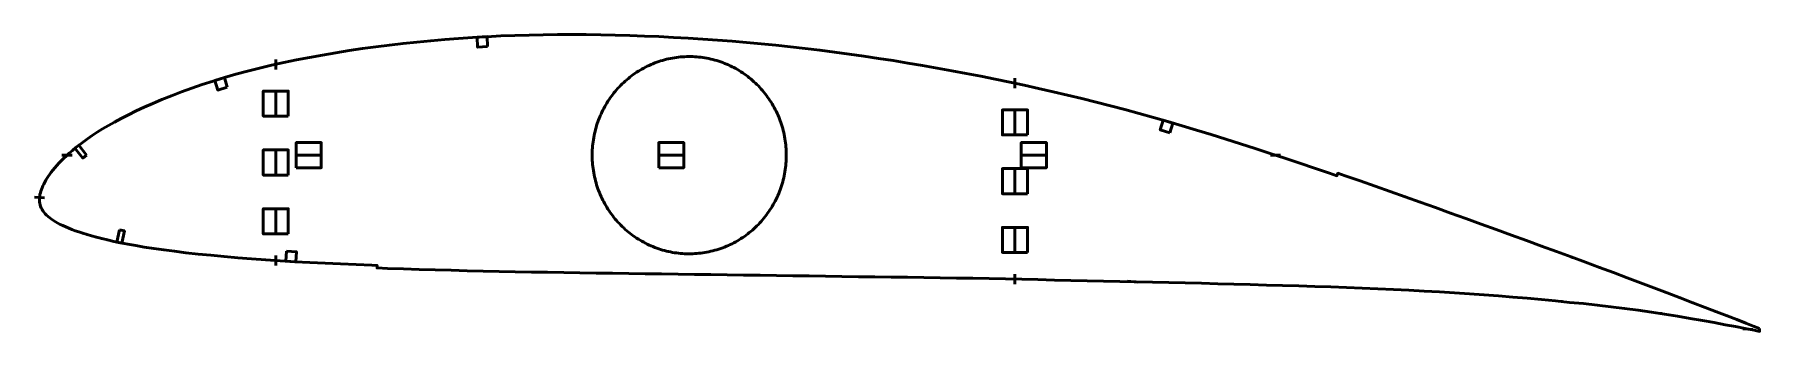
# Model space of a CAD drawing. Header units: metres. Extents: x -3 to 686, y 30 to 148.
import ezdxf

# ---------------------------------------------------------------- set-up
doc = ezdxf.new("R2010")
doc.units = ezdxf.units.M
doc.layers.add('Layer', color=1, linetype='Continuous', lineweight=50)

msp = doc.modelspace()

# ---------------------------------------------------------------- linework, layer by layer
at = {"layer": 'Layer'}
for p, q in [((93.75, 134.21), (93.75, 138.21)), ((258.75, 139.33), (258.75, 139.83)), ((93.75, 126.06), (93.75, 115.06)), ((388.75, 126.7), (388.75, 130.7)), ((388.75, 118.57), (388.75, 107.57)), ((12.42, 100), (8.42, 100)), ((93.75, 102.59), (93.75, 91.59)), ((112.38, 100), (101.38, 100)), ((220.01, 100), (219.51, 100)), ((257.08, 100), (246.08, 100)), ((297.49, 100), (297.99, 100)), ((401.78, 100), (390.78, 100)), ((490.75, 100), (494.75, 100)), ((388.75, 95.14), (388.75, 84.14)), ((1.44, 82.97), (-2.55, 83.27)), ((93.75, 79.12), (93.75, 68.12)), ((388.75, 71.7), (388.75, 60.7)), ((93.75, 59.97), (93.75, 55.97)), ((258.75, 60.67), (258.75, 60.17)), ((611.31, 59.19), (611.13, 58.72)), ((388.75, 52.58), (388.75, 48.58)), ((433.71, 49.71), (437.7, 49.4)), ((606.79, 42.16), (606.72, 41.66)), ((648.79, 45.2), (648.6, 44.74)), ((646.54, 37.4), (646.46, 36.91)), ((667.48, 38.06), (667.29, 37.6)), ((666.26, 34.03), (666.18, 33.54)), ((679.27, 30.81), (683.26, 30.5))]:
    msp.add_line(p, q, dxfattribs=at)
for points in [[(685.82, 30.92), (683.77, 31.75), (680.47, 33.03), (676.89, 34.44), (672.99, 35.96), (668.73, 37.59), (664.15, 39.33), (659.3, 41.19), (654.23, 43.13), (649.01, 45.12), (643.74, 47.11), (638.43, 49.07), (633.04, 51.11), (627.59, 53.18), (622.05, 55.24), (616.41, 57.32), (610.68, 59.42), (604.84, 61.56), (598.91, 63.73), (592.91, 65.92), (586.87, 68.13), (580.8, 70.34), (574.74, 72.55), (568.68, 74.75), (562.61, 76.94), (556.56, 79.11), (550.51, 81.28), (544.49, 83.43), (538.49, 85.55), (532.5, 87.65), (526.52, 89.73), (520.55, 91.79), (517.6, 92.8), (517.26, 91.81), (514.26, 92.84), (508.33, 94.84), (502.4, 96.83), (496.48, 98.78), (490.55, 100.72), (484.63, 102.63), (478.72, 104.52), (472.86, 106.38), (467.03, 108.19), (461.24, 109.96), (455.48, 111.69), (449.73, 113.37), (444, 115.01), (438.27, 116.61), (432.55, 118.17), (426.83, 119.68), (421.12, 121.15), (415.41, 122.58), (409.68, 123.97), (403.95, 125.32), (398.2, 126.63), (392.44, 127.91), (386.67, 129.14), (380.89, 130.34), (375.11, 131.5), (369.3, 132.62), (363.48, 133.7), (357.64, 134.75), (351.79, 135.76), (345.93, 136.74), (340.08, 137.69), (334.22, 138.59), (328.37, 139.46), (322.52, 140.29), (316.67, 141.07), (310.83, 141.82), (304.99, 142.52), (299.15, 143.19), (293.32, 143.81), (287.49, 144.39), (281.66, 144.93), (275.83, 145.43), (270, 145.88), (264.16, 146.29), (258.32, 146.66), (252.49, 146.99), (246.66, 147.28), (240.83, 147.52), (235.02, 147.73), (229.21, 147.88), (223.41, 148), (217.62, 148.08), (211.87, 148.11), (206.14, 148.1), (200.46, 148.04), (194.81, 147.92), (189.17, 147.75), (183.55, 147.53), (177.92, 147.25), (172.31, 146.93), (166.72, 146.55), (161.15, 146.12), (155.59, 145.64), (150.07, 145.12), (144.57, 144.54), (139.11, 143.9), (133.69, 143.22), (128.3, 142.48), (122.97, 141.69), (117.68, 140.84), (112.43, 139.93), (107.21, 138.97), (102.06, 137.97), (97.01, 136.93), (92.05, 135.84), (87.2, 134.69), (82.45, 133.49), (77.79, 132.24), (73.23, 130.92), (68.77, 129.56), (64.41, 128.15), (60.18, 126.7), (56.08, 125.22), (52.12, 123.7), (48.32, 122.18), (44.68, 120.65), (41.24, 119.14), (38, 117.63), (34.95, 116.14), (32.09, 114.67), (29.42, 113.23), (26.93, 111.82), (24.62, 110.45), (22.47, 109.12), (20.49, 107.83), (18.65, 106.58), (16.95, 105.36), (15.39, 104.18), (13.93, 103.03), (12.59, 101.91), (11.34, 100.83), (10.18, 99.79), (9.11, 98.77), (8.12, 97.78), (7.2, 96.83), (6.35, 95.89), (5.56, 94.98), (4.83, 94.09), (4.16, 93.23), (3.54, 92.39), (2.96, 91.56), (2.43, 90.75), (1.95, 89.99), (1.52, 89.25), (1.13, 88.48), (0.77, 87.73), (0.45, 87.04), (0.19, 86.37), (-0.03, 85.69), (-0.22, 85), (-0.37, 84.35), (-0.48, 83.72), (-0.56, 83.08), (-0.6, 82.5), (-0.6, 81.92), (-0.56, 81.34), (-0.46, 80.74), (-0.31, 80.15), (-0.1, 79.55), (0.15, 78.95), (0.46, 78.36), (0.83, 77.78), (1.26, 77.21), (1.75, 76.64), (2.3, 76.07), (2.9, 75.52), (3.55, 74.98), (4.26, 74.45), (5.03, 73.93), (5.87, 73.42), (6.78, 72.92), (7.75, 72.42), (8.79, 71.93), (9.91, 71.43), (11.1, 70.92), (12.37, 70.41), (13.72, 69.9), (15.17, 69.39), (16.73, 68.87), (18.41, 68.36), (20.22, 67.83), (22.18, 67.3), (24.29, 66.75), (26.58, 66.19), (29.05, 65.62), (31.74, 65.06), (34.65, 64.5), (37.83, 63.94), (41.28, 63.37), (45.02, 62.8), (49.04, 62.23), (53.33, 61.67), (57.9, 61.12), (62.74, 60.6), (67.83, 60.08), (73.12, 59.58), (78.56, 59.09), (84.11, 58.64), (89.75, 58.23), (95.5, 57.86), (101.37, 57.52), (107.36, 57.21), (113.43, 56.92), (119.58, 56.65), (125.8, 56.4), (132.09, 56.16), (134.2, 56.08), (134.17, 55.03), (138.37, 54.87), (144.7, 54.65), (151.02, 54.44), (157.35, 54.26), (163.72, 54.09), (170.12, 53.93), (176.53, 53.78), (182.93, 53.63), (189.33, 53.5), (195.74, 53.39), (202.18, 53.3), (208.65, 53.21), (215.13, 53.11), (221.63, 53.01), (228.14, 52.91), (234.66, 52.83), (241.19, 52.74), (247.74, 52.65), (254.28, 52.56), (260.83, 52.46), (267.37, 52.37), (273.91, 52.27), (280.45, 52.19), (286.99, 52.1), (293.54, 52.01), (300.08, 51.92), (306.63, 51.83), (313.17, 51.74), (319.71, 51.65), (326.25, 51.56), (332.79, 51.48), (339.33, 51.4), (345.85, 51.31), (352.38, 51.21), (358.9, 51.11), (365.41, 51.01), (371.92, 50.9), (378.43, 50.78), (384.92, 50.66), (391.42, 50.52), (397.93, 50.38), (404.46, 50.23), (410.99, 50.09), (417.52, 49.95), (424.05, 49.81), (430.58, 49.67), (437.1, 49.52), (443.63, 49.37), (450.15, 49.21), (456.66, 49.06), (463.17, 48.91), (469.65, 48.76), (476.13, 48.59), (482.6, 48.41), (489.09, 48.22), (495.56, 48.04), (502, 47.85), (508.4, 47.66), (514.75, 47.45), (521.08, 47.22), (527.37, 46.98), (533.61, 46.73), (539.77, 46.45), (545.91, 46.14), (552.03, 45.8), (558.13, 45.45), (564.17, 45.11), (570.1, 44.75), (575.91, 44.35), (581.7, 43.88), (587.49, 43.4), (593.22, 42.94), (598.87, 42.45), (604.5, 41.88), (610.1, 41.32), (615.66, 40.8), (621.13, 40.24), (626.57, 39.58), (632.05, 38.88), (637.49, 38.18), (642.8, 37.47), (648, 36.67), (653.16, 35.81), (658.22, 34.94), (663.12, 34.09), (667.78, 33.24), (672.18, 32.41), (676.32, 31.63), (680.16, 30.88), (683.69, 30.17), (685.88, 29.71)], [(297.49, 100), (297.48, 100.83), (297.45, 101.65), (297.41, 102.48), (297.35, 103.3), (297.27, 104.12), (297.18, 104.95), (297.07, 105.76), (296.94, 106.58), (296.8, 107.39), (296.64, 108.2), (296.46, 109.01), (296.26, 109.81), (296.05, 110.61), (295.82, 111.4), (295.58, 112.19), (295.32, 112.97), (295.04, 113.75), (294.75, 114.52), (294.44, 115.29), (294.12, 116.05), (293.78, 116.8), (293.42, 117.54), (293.05, 118.28), (292.67, 119), (292.26, 119.72), (291.85, 120.43), (291.42, 121.13), (290.97, 121.83), (290.52, 122.51), (290.04, 123.18), (289.56, 123.84), (289.06, 124.5), (288.54, 125.14), (288.01, 125.77), (287.47, 126.39), (286.92, 126.99), (286.36, 127.59), (285.78, 128.17), (285.19, 128.74), (284.59, 129.3), (283.98, 129.84), (283.35, 130.38), (282.72, 130.89), (282.08, 131.4), (281.42, 131.89), (280.76, 132.37), (280.08, 132.83), (279.4, 133.28), (278.7, 133.71), (278, 134.13), (277.29, 134.53), (276.57, 134.92), (275.85, 135.29), (275.11, 135.65), (274.37, 135.99), (273.62, 136.31), (272.87, 136.62), (272.11, 136.92), (271.34, 137.19), (270.57, 137.45), (269.79, 137.7), (269.01, 137.92), (268.22, 138.13), (267.43, 138.33), (266.63, 138.5), (265.83, 138.66), (265.03, 138.81), (264.23, 138.93), (263.42, 139.04), (262.61, 139.13), (261.8, 139.2), (260.99, 139.26), (260.17, 139.3), (259.36, 139.32), (258.55, 139.33), (257.73, 139.31), (256.92, 139.28), (256.11, 139.23), (255.29, 139.17), (254.48, 139.09), (253.68, 138.99), (252.87, 138.87), (252.07, 138.74), (251.27, 138.59), (250.47, 138.42), (249.68, 138.23), (248.89, 138.03), (248.1, 137.81), (247.32, 137.58), (246.55, 137.32), (245.78, 137.06), (245.01, 136.77), (244.26, 136.47), (243.5, 136.15), (242.76, 135.82), (242.02, 135.47), (241.29, 135.11), (240.57, 134.73), (239.85, 134.33), (239.15, 133.92), (238.45, 133.49), (237.76, 133.05), (237.08, 132.6), (236.41, 132.13), (235.75, 131.64), (235.1, 131.15), (234.46, 130.64), (233.83, 130.11), (233.21, 129.57), (232.61, 129.02), (232.01, 128.46), (231.43, 127.88), (230.86, 127.29), (230.3, 126.69), (229.75, 126.08), (229.22, 125.45), (228.7, 124.82), (228.19, 124.17), (227.7, 123.51), (227.22, 122.85), (226.75, 122.17), (226.3, 121.48), (225.86, 120.79), (225.44, 120.08), (225.03, 119.36), (224.64, 118.64), (224.26, 117.91), (223.9, 117.17), (223.55, 116.42), (223.22, 115.67), (222.9, 114.91), (222.6, 114.14), (222.32, 113.36), (222.05, 112.58), (221.8, 111.8), (221.56, 111.01), (221.34, 110.21), (221.14, 109.41), (220.95, 108.61), (220.78, 107.8), (220.63, 106.99), (220.49, 106.17), (220.37, 105.35), (220.27, 104.54), (220.18, 103.71), (220.12, 102.89), (220.06, 102.07), (220.03, 101.24), (220.01, 100.41), (220.01, 99.59), (220.03, 98.76), (220.06, 97.93), (220.12, 97.11), (220.18, 96.29), (220.27, 95.46), (220.37, 94.65), (220.49, 93.83), (220.63, 93.01), (220.78, 92.2), (220.95, 91.39), (221.14, 90.59), (221.34, 89.79), (221.56, 88.99), (221.8, 88.2), (222.05, 87.42), (222.32, 86.64), (222.6, 85.86), (222.9, 85.09), (223.22, 84.33), (223.55, 83.58), (223.9, 82.83), (224.26, 82.09), (224.64, 81.36), (225.03, 80.64), (225.44, 79.92), (225.86, 79.21), (226.3, 78.52), (226.75, 77.83), (227.22, 77.15), (227.7, 76.49), (228.19, 75.83), (228.7, 75.18), (229.22, 74.55), (229.75, 73.92), (230.3, 73.31), (230.86, 72.71), (231.43, 72.12), (232.01, 71.54), (232.61, 70.98), (233.21, 70.43), (233.83, 69.89), (234.46, 69.36), (235.1, 68.85), (235.75, 68.36), (236.41, 67.87), (237.08, 67.4), (237.76, 66.95), (238.45, 66.51), (239.15, 66.08), (239.85, 65.67), (240.57, 65.27), (241.29, 64.89), (242.02, 64.53), (242.76, 64.18), (243.5, 63.85), (244.26, 63.53), (245.01, 63.23), (245.78, 62.94), (246.55, 62.68), (247.32, 62.42), (248.1, 62.19), (248.89, 61.97), (249.68, 61.77), (250.47, 61.58), (251.27, 61.41), (252.07, 61.26), (252.87, 61.13), (253.68, 61.01), (254.48, 60.91), (255.29, 60.83), (256.11, 60.77), (256.92, 60.72), (257.73, 60.69), (258.55, 60.67), (259.36, 60.68), (260.17, 60.7), (260.99, 60.74), (261.8, 60.8), (262.61, 60.87), (263.42, 60.96), (264.23, 61.07), (265.03, 61.19), (265.83, 61.34), (266.63, 61.5), (267.43, 61.67), (268.22, 61.87), (269.01, 62.08), (269.79, 62.3), (270.57, 62.55), (271.34, 62.81), (272.11, 63.08), (272.87, 63.38), (273.62, 63.69), (274.37, 64.01), (275.11, 64.35), (275.85, 64.71), (276.57, 65.08), (277.29, 65.47), (278, 65.87), (278.7, 66.29), (279.4, 66.72), (280.08, 67.17), (280.76, 67.63), (281.42, 68.11), (282.08, 68.6), (282.72, 69.11), (283.35, 69.62), (283.98, 70.16), (284.59, 70.7), (285.19, 71.26), (285.78, 71.83), (286.36, 72.41), (286.92, 73.01), (287.47, 73.61), (288.01, 74.23), (288.54, 74.86), (289.06, 75.5), (289.56, 76.16), (290.04, 76.82), (290.52, 77.49), (290.97, 78.17), (291.42, 78.87), (291.85, 79.57), (292.26, 80.28), (292.67, 81), (293.05, 81.72), (293.42, 82.46), (293.78, 83.2), (294.12, 83.95), (294.44, 84.71), (294.75, 85.48), (295.04, 86.25), (295.32, 87.03), (295.58, 87.81), (295.82, 88.6), (296.05, 89.39), (296.26, 90.19), (296.46, 90.99), (296.64, 91.8), (296.8, 92.61), (296.94, 93.42), (297.07, 94.24), (297.18, 95.05), (297.27, 95.88), (297.35, 96.7), (297.41, 97.52), (297.45, 98.35), (297.48, 99.17), (297.49, 100)]]:
    msp.add_lwpolyline(points, close=True, dxfattribs=at)
for points in [[(178.3, 143.27), (174.31, 143.03), (174.08, 147.03), (178.07, 147.26), (178.3, 143.27)], [(74.4, 127.1), (70.58, 125.93), (69.41, 129.76), (73.24, 130.93), (74.4, 127.1)], [(98.75, 115.56), (88.75, 115.56), (88.75, 125.56), (98.75, 125.56), (98.75, 115.56)], [(393.75, 108.07), (383.75, 108.07), (383.75, 118.07), (393.75, 118.07), (393.75, 108.07)], [(450.57, 108.96), (446.73, 110.08), (447.86, 113.92), (451.7, 112.79), (450.57, 108.96)], [(18.25, 100.07), (16.68, 98.82), (13.57, 102.74), (15.14, 103.99), (18.25, 100.07)], [(101.88, 95), (101.88, 105), (111.88, 105), (111.88, 95), (101.88, 95)], [(246.58, 95), (246.58, 105), (256.58, 105), (256.58, 95), (246.58, 95)], [(391.28, 95), (391.28, 105), (401.28, 105), (401.28, 95), (391.28, 95)], [(98.75, 92.09), (88.75, 92.09), (88.75, 102.09), (98.75, 102.09), (98.75, 92.09)], [(393.75, 84.64), (383.75, 84.64), (383.75, 94.64), (393.75, 94.64), (393.75, 84.64)], [(98.75, 68.62), (88.75, 68.62), (88.75, 78.62), (98.75, 78.62), (98.75, 68.62)], [(31.4, 70.24), (33.36, 69.83), (32.33, 64.93), (30.37, 65.35), (31.4, 70.24)], [(393.75, 61.2), (383.75, 61.2), (383.75, 71.2), (393.75, 71.2), (393.75, 61.2)], [(97.98, 61.72), (101.97, 61.5), (101.75, 57.5), (97.75, 57.73), (97.98, 61.72)]]:
    msp.add_lwpolyline(points, dxfattribs=at)

doc.saveas('drawing.dxf')
